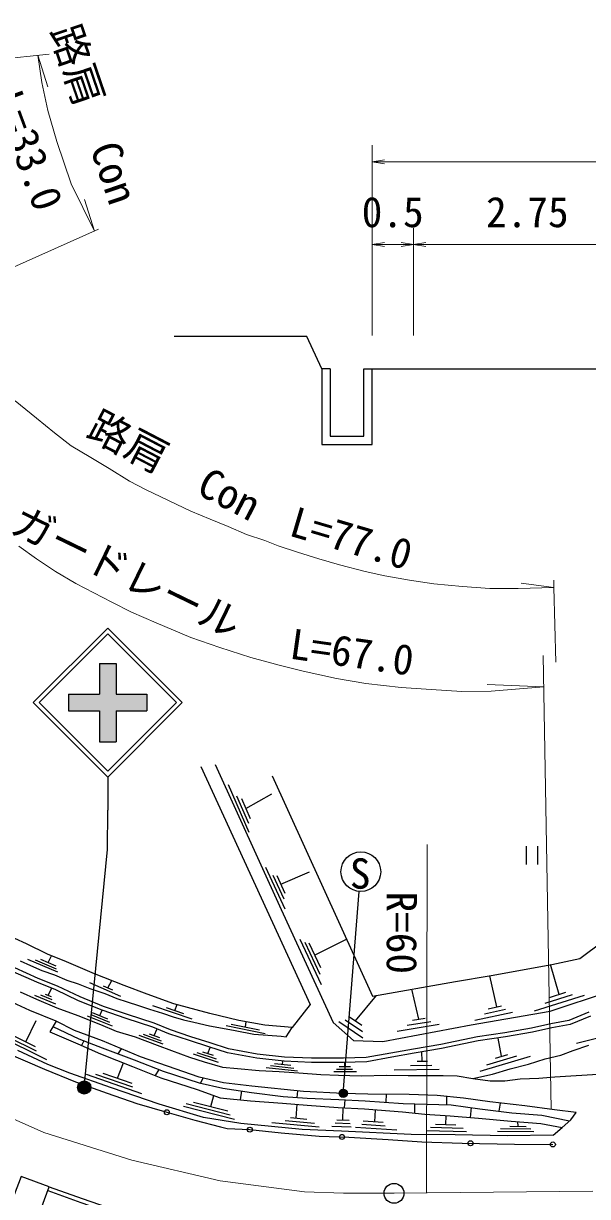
# Model space of a CAD drawing. Units: millimetres at full size, sheet at 1:1000, with parts at other scales. Extents: x 40000 to 680000, y 20000 to 380000.
# Drawn here: x 142186 to 176227, y 269568 to 340391 of the extents above; entities that cross this region are included whole.
import ezdxf
from ezdxf.enums import TextEntityAlignment as Align

# ---------------------------------------------------------------- set-up
doc = ezdxf.new("R2010")
doc.units = ezdxf.units.MM
doc.header["$LTSCALE"] = 1000
doc.linetypes.add('CHAIN', pattern=[18.5, 12, -1.5, 3.5, -1.5])
for name, color, linetype, lineweight in [('M-BGD', 7, 'Continuous', 25), ('M-BGD-EXST', 7, 'Continuous', 25), ('M-BMK', 2, 'CHAIN', 13), ('M-BMK-SRVR', 3, 'Continuous', 25), ('M-STR-HTXT', 7, 'Continuous', 13), ('M-STR-STRC', 7, 'Continuous', 25)]:
    doc.layers.add(name, color=color, linetype=linetype, lineweight=lineweight)
doc.styles.add('ＭＳ ゴシック', font='')
doc.styles.get('ＭＳ ゴシック').set_extended_font_data('MS Gothic')

# ---------------------------------------------------------------- blocks, each defined once
blk = doc.blocks.new('open_arrow')
at = {"color": 0, "linetype": 'Continuous', "lineweight": -2}
blk.add_lwpolyline([(7.5, 1.25), (0, 0), (7.5, -1.25)], dxfattribs=at)

msp = doc.modelspace()

# ---------------------------------------------------------------- hatches: boundary and pattern name
at = {"layer": 'M-BGD-EXST'}
msp.add_hatch(color=256, dxfattribs=at).paths.add_polyline_path([(161262, 275679, 1), (161701, 275918, 0.41421), (161362, 276018, 0.41421)])
at = {"layer": 'M-STR-STRC'}
for points in [[(144913, 299890), (146774, 299890), (146775, 301750), (147775, 301749), (147774, 299890), (149633, 299890), (149633, 298890), (147774, 298890), (147773, 297029), (146773, 297030), (146774, 298890), (144913, 298890)], [(145454, 276149, 1), (146254, 276149, 1)]]:
    msp.add_hatch(color=256, dxfattribs=at).paths.add_polyline_path(points)

# ---------------------------------------------------------------- linework, layer by layer
at = {"layer": 'M-BGD'}
for p, q in [((160192, 319542), (160192, 314969)), ((160692, 319542), (160692, 315469)), ((162724, 319542), (195724, 319542)), ((162724, 315469), (162724, 319542)), ((163224, 314969), (163224, 319542)), ((160692, 315469), (162724, 315469)), ((160192, 314969), (163224, 314969)), ((154536, 294436), (155793, 291569)), ((155047, 293767), (155776, 292105)), ((155339, 293601), (155873, 292383)), ((155606, 292992), (157174, 293880)), ((172533, 290725), (172533, 289607)), ((173200, 290725), (173200, 289607)), ((156798, 289447), (157962, 286934)), ((157239, 288971), (157904, 287536)), ((157715, 288421), (159442, 289167)), ((157468, 288953), (157961, 287889)), ((158857, 285104), (160151, 282370)), ((159166, 284919), (160080, 282987)), ((159402, 284888), (160105, 283402)), ((159754, 284145), (161690, 285100)), ((143673, 283694), (143875, 284097)), ((142436, 283896), (144239, 283126)), ((142883, 283868), (144168, 283319)), ((143216, 283889), (144130, 283498)), ((174514, 281775), (173996, 283572)), ((147274, 282167), (147525, 282603)), ((170758, 281016), (170330, 282896)), ((143680, 281716), (143897, 282140)), ((146162, 282482), (148051, 281669)), ((146995, 282287), (147553, 282047)), ((166048, 280272), (165631, 282092)), ((173932, 281591), (174909, 281900)), ((142859, 281731), (144126, 281207)), ((143218, 281745), (143896, 281464)), ((143494, 281793), (143867, 281639)), ((162232, 280169), (163490, 281710)), ((173031, 280781), (176037, 281733)), ((173666, 281244), (175320, 281768)), ((146025, 280486), (147533, 279866)), ((146258, 280553), (147368, 280096)), ((146341, 280681), (147257, 280304)), ((146799, 280492), (146928, 280811)), ((149969, 281095), (152344, 280299)), ((150792, 280977), (151844, 280624)), ((151318, 280801), (151453, 281154)), ((169427, 280220), (171694, 280706)), ((170015, 280601), (171286, 280874)), ((170235, 280904), (171036, 281076)), ((142334, 278900), (142959, 280195)), ((154426, 279888), (156778, 279418)), ((154724, 279981), (156436, 279639)), ((155580, 279810), (155634, 280112)), ((161215, 280126), (162667, 279158)), ((161596, 280232), (162656, 279526)), ((161858, 280418), (162606, 279920)), ((164734, 279554), (167281, 279965)), ((165343, 279905), (166780, 280137)), ((165663, 280210), (166432, 280334)), ((140323, 279454), (143572, 277837)), ((141292, 279195), (142953, 278368)), ((141595, 279268), (142896, 278620)), ((149142, 279303), (150587, 278779)), ((149413, 279364), (150504, 278968)), ((149762, 279397), (150400, 279165)), ((150081, 279281), (150246, 279686)), ((171043, 278037), (170843, 279139)), ((175554, 278822), (178070, 279453)), ((145825, 278976), (145697, 278680)), ((147898, 278185), (148103, 278484)), ((153321, 278198), (153455, 278573)), ((147851, 276716), (148228, 277638)), ((152422, 278174), (153942, 277683)), ((152641, 278261), (153813, 277882)), ((153000, 278302), (153642, 278095)), ((157827, 277546), (157843, 277749)), ((161576, 277413), (161582, 277667)), ((165939, 277741), (166566, 277750)), ((166252, 277746), (166233, 278305)), ((169753, 277130), (172793, 278038)), ((170158, 277512), (171970, 278053)), ((170667, 277925), (171418, 278149)), ((145966, 276950), (149306, 275785)), ((146534, 276964), (148771, 276184)), ((146981, 277020), (148721, 276413)), ((150353, 277237), (150130, 276879)), ((156839, 277352), (158719, 277147)), ((157087, 277476), (158495, 277322)), ((157333, 277600), (158320, 277492)), ((160921, 277113), (162282, 277113)), ((161069, 277263), (162037, 277263)), ((161234, 277413), (161918, 277413)), ((164565, 277221), (167277, 277261)), ((165540, 277485), (166839, 277504)), ((152872, 276416), (153029, 276715)), ((153487, 275008), (153679, 275670)), ((155337, 275944), (155273, 275415)), ((158713, 275552), (158742, 275941)), ((164081, 275259), (164091, 275746)), ((167738, 275109), (167742, 275610)), ((151834, 275020), (154912, 274229)), ((152002, 275183), (154668, 274498)), ((152449, 275275), (154525, 274742)), ((158644, 274304), (158707, 275135)), ((161469, 274192), (161487, 274919)), ((161571, 275415), (161531, 274917)), ((163398, 274081), (163429, 274806)), ((165803, 274601), (165805, 275163)), ((169204, 274938), (169147, 274335)), ((170956, 275214), (170884, 274715)), ((157975, 274163), (159749, 274005)), ((158291, 274335), (159277, 274248)), ((161104, 274207), (161834, 274176)), ((162683, 274129), (163887, 274048)), ((167666, 273922), (167702, 274450)), ((157168, 274034), (160035, 273779)), ((160791, 273819), (161968, 273771)), ((160990, 274011), (161898, 273974)), ((162228, 273758), (164715, 273592)), ((162611, 273933), (164021, 273839)), ((166498, 273555), (168931, 273486)), ((166753, 273748), (168712, 273693)), ((167053, 273940), (168278, 273905)), ((170800, 273524), (172995, 273499)), ((170970, 273672), (172810, 273651)), ((171545, 273816), (172525, 273804)), ((172035, 273810), (172030, 274083)), ((174160, 273270), (174687, 273736))]:
    msp.add_line(p, q, dxfattribs=at)
for points in [[(160692, 319542), (160192, 319542), (159289, 321486), (151289, 321490)], [(152881, 295525), (159487, 281169), (158401, 279770), (156758, 279913), (155188, 280191), (153430, 280612), (151265, 281205), (149660, 281788), (148269, 282308), (146482, 283017), (144778, 283735), (143639, 284192), (142363, 284821), (140955, 285475)], [(153754, 295661), (157741, 286897), (160879, 280083), (162103, 278979), (163879, 278934), (169211, 279935), (173977, 280757), (177487, 281922), (181086, 284312), (184761, 287030), (189183, 290361), (193559, 293587)], [(157197, 294965), (163254, 281668), (168257, 282560), (170413, 282909), (174075, 283586), (175767, 283945), (178537, 286007), (181769, 288377), (185800, 291362), (189065, 293820)], [(144150, 280146), (142571, 280796), (141000, 281522), (139874, 282077), (139072, 282473), (138142, 282997), (137035, 283625), (136088, 284200), (135183, 284786), (134294, 285438), (133486, 286038), (132674, 286681), (132067, 287372)], [(176315, 280698), (175106, 280196), (174016, 279999), (172855, 279739), (171240, 279448), (169585, 279213), (167373, 278756), (165726, 278472), (164364, 278218), (162874, 277958), (161500, 277914), (159565, 277920), (157943, 277990), (156297, 278167), (154558, 278484), (153443, 278839), (152278, 279219), (151055, 279624), (150077, 280026), (148468, 280551), (147015, 281046), (145599, 281619), (144236, 282273), (143080, 282739), (141661, 283368)], [(141987, 283808), (142615, 283523), (143291, 283219), (144049, 282944), (144798, 282632), (145490, 282410), (146198, 282119), (147087, 281816), (147822, 281522), (148435, 281331), (149135, 281105), (149787, 280880), (150570, 280629), (151222, 280413), (151834, 280227), (152466, 280095), (153404, 279879), (154189, 279727), (154968, 279585), (156082, 279374), (156935, 279305), (157734, 279246), (158047, 279217), (158401, 279770)], [(176403, 280464), (175177, 279955), (174065, 279754), (172904, 279494), (171280, 279201), (169628, 278967), (167419, 278511), (165770, 278225), (164409, 277972), (162900, 277709), (161503, 277664), (159559, 277670), (157925, 277741), (156261, 277920), (154497, 278241), (153366, 278601), (152200, 278981), (150968, 279389), (149990, 279791), (148389, 280314), (146928, 280811), (145498, 281390), (144135, 282044), (142983, 282508), (141554, 283142)], [(141984, 281922), (142971, 281478), (144204, 280955), (145471, 280500), (146829, 279945), (147788, 279559), (148930, 279209), (150263, 278705), (151129, 278381), (152213, 277989), (153095, 277701), (154197, 277378), (155094, 277303), (156405, 277184), (157607, 277122), (158805, 277035), (160138, 276935), (161197, 276904), (162570, 276860), (164112, 276892), (165412, 276873), (166419, 276873), (167510, 276873), (168357, 276845), (169301, 276698), (170354, 276549), (171246, 276562), (172163, 276670), (173287, 276715), (174249, 276792), (175217, 276855), (176205, 276925), (177163, 276976)], [(174687, 273736), (175215, 274203), (175535, 274642), (174228, 274799), (172444, 275050), (170325, 275283), (168749, 275503), (167153, 275672), (165466, 275735), (162970, 275754), (161482, 275798), (159092, 275905), (155963, 276222), (154266, 276442), (152779, 276771), (150880, 277441), (149251, 278000), (146955, 278969), (145268, 279587), (144150, 280146), (143780, 279517)], [(143965, 279832), (145531, 279092), (146925, 278542), (148871, 277829), (150607, 277136), (152781, 276437), (154213, 276115), (155938, 275852), (157867, 275615), (159312, 275507), (161210, 275433), (162804, 275354), (165110, 275182), (166500, 275144), (168001, 275102), (169720, 274867), (171656, 274613), (173469, 274472), (175143, 274139)], [(143780, 279517), (145467, 278779), (146835, 278190), (148771, 277422), (150471, 276742), (152676, 276024), (154066, 275534), (155893, 275354), (157819, 275195), (159309, 275094), (161176, 274935), (162773, 274855), (165064, 274684), (166401, 274534), (167938, 274435), (169638, 274295), (171614, 274115), (173403, 273975), (174687, 273736)], [(174160, 273270), (171391, 273227), (168230, 273297), (165584, 273317), (161373, 273519), (159001, 273620), (155295, 273984), (153052, 274337), (150368, 275144), (147500, 276124), (144977, 277011), (143649, 277539), (141843, 278376)], [(169301, 276698), (170501, 276961), (171567, 277277), (172669, 277568), (173673, 277878), (174612, 278108), (175367, 278375), (176297, 278697)], [(141131, 278270), (143454, 277255), (145333, 276500), (147233, 275800), (149031, 275191), (150838, 274656), (152533, 274186), (154083, 273780), (154480, 273679), (155853, 273605), (157741, 273421), (160028, 273209), (161816, 273153), (164204, 273015), (166235, 272874), (168653, 272793), (171825, 272735), (174137, 272711)], [(143651, 269926), (145644, 269212), (146689, 268841), (148083, 268371), (149584, 267924), (150864, 267543), (152853, 267114), (155091, 266840), (156997, 266685), (158997, 266506), (160924, 266423), (162697, 266375), (164925, 266411), (168057, 266411), (171451, 266471), (175033, 266542), (177436, 266554)], [(143735, 270161), (145728, 269447), (146771, 269077), (148159, 268610), (149655, 268164), (150926, 267785), (152894, 267360), (155117, 267089), (157018, 266934), (159013, 266756), (160933, 266673), (162698, 266625), (164923, 266661), (168055, 266661), (171446, 266720), (175030, 266792), (177437, 266804)]]:
    msp.add_lwpolyline(points, dxfattribs=at)
msp.add_lwpolyline([(142037, 270780), (141356, 268978), (143088, 268405), (143735, 270161)], close=True, dxfattribs=at)
for centre in [(145920, 276284), (150838, 274656), (155853, 273605), (161408, 273166), (169163, 272783), (174137, 272711)]:
    msp.add_circle(centre, 150, dxfattribs=at)
at = {"layer": 'M-BGD-EXST'}
msp.add_line((161482, 275798), (162451, 287985), dxfattribs=at)
for centre, radius in [((162546, 289181), 1200), ((161482, 275798), 250)]:
    msp.add_circle(centre, radius, dxfattribs=at)
at = {"layer": 'M-BMK'}
msp.add_lwpolyline([(137817, 275908), (143417, 273428), (148735, 271771), (154047, 270523), (159150, 269842), (161506, 269771), (164549, 269762), (265748, 270866)], dxfattribs=at)
at = {"layer": 'M-BMK-SRVR'}
msp.add_circle((164549, 269762), 600, dxfattribs=at)
at = {"layer": 'M-STR-HTXT'}
for p, q in [((138292, 337973), (143742, 338538)), ((143053, 338467), (143648, 336557)), ((163224, 321542), (163224, 333042)), ((163224, 332042), (195724, 332042)), ((146466, 327860), (145867, 329768)), ((141406, 325589), (146710, 327970)), ((165724, 321542), (165724, 328042)), ((165724, 327042), (163224, 327042)), ((179474, 327042), (165724, 327042)), ((174200, 306329), (172219, 306600)), ((174036, 274826), (173559, 302229)), ((173592, 300344), (170161, 300481)), ((166556, 290824), (166505, 269783))]:
    msp.add_line(p, q, dxfattribs=at)
for points in [[(146466, 327860), (145054, 330701), (144193, 333257), (143649, 335128), (143291, 336836), (143053, 338467)], [(141686, 317617), (142980, 316555), (144053, 315676), (145074, 314897), (146246, 314190), (147349, 313523), (148582, 312764), (149592, 312225), (150483, 311802), (151395, 311366), (152287, 310956), (153452, 310455), (154532, 310026), (155645, 309544), (156745, 309166), (157564, 308854), (158717, 308470), (160005, 308067), (161268, 307709), (162811, 307306), (164002, 307038), (165486, 306772), (166943, 306550), (168688, 306394), (170322, 306284), (172047, 306284), (174200, 306329)], [(173592, 300344), (170417, 300088), (168642, 300065), (166797, 300172), (164984, 300301), (162841, 300546), (161073, 300850), (159075, 301277), (157612, 301658), (155903, 302109), (154044, 302725), (152282, 303321), (150185, 304206), (148699, 304853), (147511, 305462), (146442, 306021), (145352, 306584), (144126, 307307), (142981, 308063), (141907, 308824)], [(174311, 301822), (174200, 306329), (174196, 306774)]]:
    msp.add_lwpolyline(points, dxfattribs=at)
at = {"layer": 'M-STR-STRC'}
for p, q in [((142773, 299390), (147273, 303890)), ((151773, 299389), (147273, 303890)), ((143127, 299390), (147273, 303536)), ((151420, 299389), (147273, 303536)), ((146775, 301750), (146774, 299890)), ((146775, 301750), (147775, 301749)), ((147775, 301749), (147774, 299890)), ((144913, 299890), (144913, 298890)), ((144913, 299890), (146774, 299890)), ((147774, 299890), (149633, 299890)), ((149633, 299890), (149633, 298890)), ((142773, 299390), (147273, 294889)), ((143127, 299390), (147273, 295243)), ((144913, 298890), (146774, 298890)), ((146774, 298890), (146773, 297030)), ((147273, 295243), (151420, 299389)), ((147273, 294889), (151773, 299389)), ((147774, 298890), (147773, 297029)), ((147774, 298890), (149633, 298890)), ((146773, 297030), (147773, 297029)), ((147273, 294889), (147273, 292889)), ((147253, 290523), (147273, 292889)), ((145854, 276149), (147253, 290523))]:
    msp.add_line(p, q, dxfattribs=at)
msp.add_circle((145854, 276149), 400, dxfattribs=at)

# ---------------------------------------------------------------- block references
at = {"layer": 'M-STR-HTXT', "xscale": 100, "yscale": 100}
for p in [(163224, 332042), (163224, 327042), (165724, 327042)]:
    msp.add_blockref('open_arrow', p, dxfattribs=at)
at = {"layer": 'M-STR-HTXT', "xscale": 100, "yscale": 100, "rotation": 180}
msp.add_blockref('open_arrow', (165724, 327042), dxfattribs=at)

# ---------------------------------------------------------------- texts
at = {"layer": 'M-BGD-EXST', "style": 'ＭＳ ゴシック'}
msp.add_text('S', height=1833, dxfattribs=at).set_placement((162504, 289070), align=Align.MIDDLE_CENTER)
at = {"layer": 'M-STR-HTXT', "style": 'ＭＳ ゴシック'}
for s, rotation, p in [('路肩\u3000Con', 288.858, (146456, 334934)), ('L=33.0', 290.353, (142467, 332740)), ('路肩\u3000Con', 332.488, (151294, 313720)), ('ガードレール', 334.127, (148426, 307276)), ('L=77.0', 343.54, (161976, 309313)), ('L=67.0', 352.003, (162015, 302441)), ('R=60', 270, (165026, 285494))]:
    msp.add_text(s, height=1833, rotation=rotation, dxfattribs=at).set_placement(p, align=Align.MIDDLE_CENTER)
for s, p in [('0.5', (162599, 327542)), ('2.75', (170099, 327542))]:
    msp.add_text(s, height=1833, dxfattribs=at).set_placement(p, align=Align.BOTTOM_LEFT)

doc.saveas('drawing.dxf')
